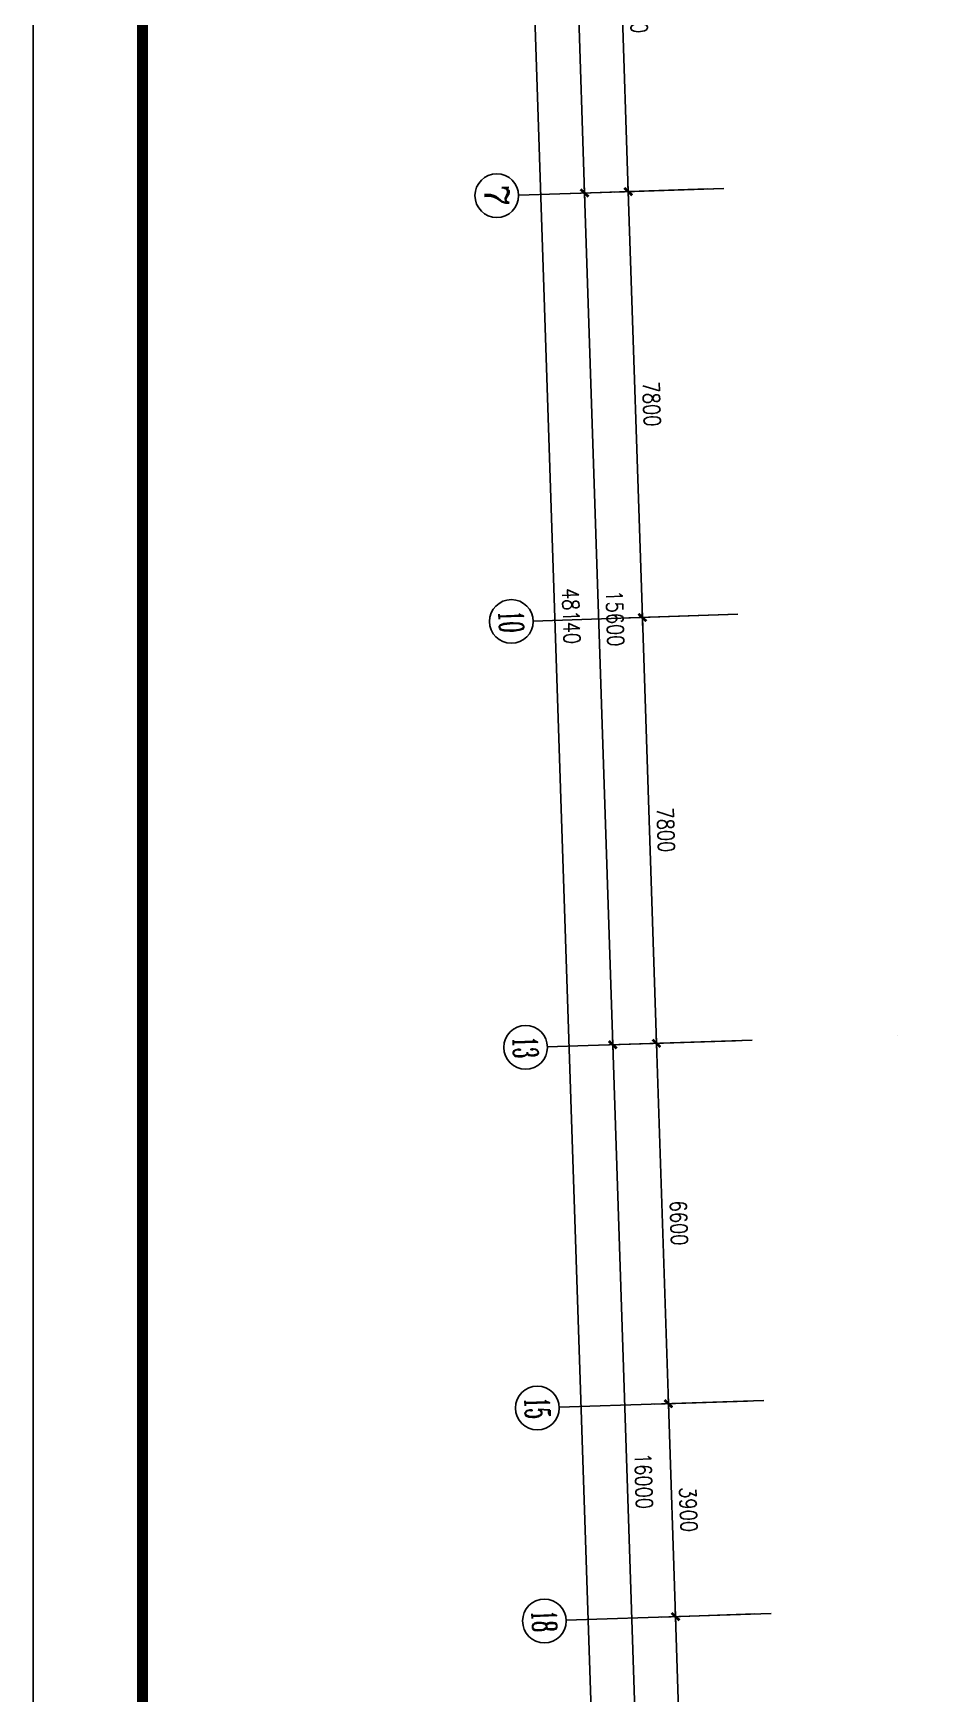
# Model space of a CAD drawing. Extents: x 634182 to 802382, y -1101880 to -864080.
# Drawn here: x 634182 to 650519, y -947171 to -916773 of the extents above; entities that cross this region are included whole.
import ezdxf
from ezdxf.enums import TextEntityAlignment as Align

# ---------------------------------------------------------------- set-up
doc = ezdxf.new("R2010")
doc.units = 0
doc.header["$LTSCALE"] = 1000
doc.header["$MEASUREMENT"] = 0
doc.linetypes.add('DOTE', pattern=[2.42, 2, -0.2, 0.02, -0.2])
doc.layers.get('0').update_dxf_attribs({"linetype": 'CONTINUOUS'})
doc.layers.get('DEFPOINTS').update_dxf_attribs({"linetype": 'CONTINUOUS'})
for name, color, linetype in [('AXIS', 3, 'CONTINUOUS'), ('AXIS_TEXT', 7, 'CONTINUOUS'), ('DOTE', 1, 'DOTE'), ('PUB_DIM', 3, 'CONTINUOUS')]:
    doc.layers.add(name, color=color, linetype=linetype)
doc.styles.add('COMPLEX', font='COMPLEX')
doc.styles.add('DIM_FONT', font='simplex.shx', dxfattribs={"width": 0.8})
doc.dimstyles.new('DIMN', dxfattribs={"dimtxt": 300, "dimasz": 1, "dimexe": 250, "dimexo": 300, "dimgap": 150, "dimtad": 1, "dimdec": 0, "dimzin": 0, "dimdsep": 46, "dimtxsty": 'DIM_FONT', "dimblk": '_DIMX', "dimblk1": '_DIMX', "dimblk2": '_DIMX', "dimcen": 2.5, "dimclrt": 7, "dimadec": 0, "dimazin": 0, "dimtfac": 1, "dimtdec": 0, "dimtix": 1, "dimtmove": 2, "dimatfit": 3, "dimldrblk": '_DIMX', "dimfxl": 0, "dimtolj": 1, "dimtzin": 0, "dimarcsym": 0})

# ---------------------------------------------------------------- blocks, each defined once
blk = doc.blocks.new('_DIMX')
blk.add_line((-150, 0), (150, 0))
at = {"const_width": 50}
blk.add_lwpolyline([(-70, -70), (70, 70)], dxfattribs=at)
blk = doc.blocks.new('*D914')
at = {"color": 0, "linetype": 'ByBlock'}
for p, q in [((646280, -903283), (642682, -903402)), ((644527, -951506), (642931, -903395)), ((647876, -951396), (644278, -951516))]:
    blk.add_line(p, q, dxfattribs=at)
at = {"layer": 'DEFPOINTS', "color": 0, "linetype": 'ByBlock'}
for p in [(642931, -903394), (646580, -903273), (648176, -951386)]:
    blk.add_point(p, dxfattribs=at)
at = {"color": 0, "linetype": 'ByBlock'}
for p, rotation in [((642931, -903394), 91.90000000000002), ((644527, -951507), 271.9)]:
    blk.add_blockref('_DIMX', p, dxfattribs=dict(at, rotation=rotation))
at = {"color": 7, "linetype": 'ByBlock', "insert": (644029, -927441), "char_height": 300, "attachment_point": 5, "rotation": 271.9, "style": 'DIM_FONT'}
blk.add_mtext('\\A1;48140', dxfattribs=at)
blk = doc.blocks.new('_AXISO')
blk.add_circle((0, 0), 0.5)
at = {"layer": 'AXIS_TEXT', "style": 'COMPLEX', "width": 1.041667}
blk.add_attdef('A', text='', height=0.56, dxfattribs=at).set_placement((-0.25, -0.28), (0.25, -0.28), align=Align.FIT)
blk = doc.blocks.new('*D966')
at = {"color": 0, "linetype": 'ByBlock'}
for p, q in [((647039, -935215), (644540, -935298)), ((645320, -951280), (644790, -935291)), ((647570, -951206), (645071, -951289))]:
    blk.add_line(p, q, dxfattribs=at)
at = {"layer": 'DEFPOINTS', "color": 0, "linetype": 'ByBlock'}
for p in [(644790, -935290), (647339, -935205), (647869, -951196)]:
    blk.add_point(p, dxfattribs=at)
at = {"color": 0, "linetype": 'ByBlock'}
for p, rotation in [((644790, -935290), 91.89999999999895), ((645320, -951281), 271.899999999999)]:
    blk.add_blockref('_DIMX', p, dxfattribs=dict(at, rotation=rotation))
at = {"color": 7, "linetype": 'ByBlock', "insert": (645355, -943275), "char_height": 300, "attachment_point": 5, "rotation": 271.9, "style": 'DIM_FONT'}
blk.add_mtext('\\A1;16000', dxfattribs=at)
blk = doc.blocks.new('*D967')
at = {"color": 0, "linetype": 'ByBlock'}
for p, q in [((647258, -941812), (645558, -941868)), ((645938, -945757), (645808, -941861)), ((647387, -945709), (645688, -945766))]:
    blk.add_line(p, q, dxfattribs=at)
at = {"layer": 'DEFPOINTS', "color": 0, "linetype": 'ByBlock'}
for p in [(645808, -941860), (647558, -941802), (647687, -945699)]:
    blk.add_point(p, dxfattribs=at)
at = {"color": 0, "linetype": 'ByBlock'}
for p, rotation in [((645808, -941860), 91.90000000000002), ((645938, -945758), 271.9)]:
    blk.add_blockref('_DIMX', p, dxfattribs=dict(at, rotation=rotation))
at = {"color": 7, "linetype": 'ByBlock', "insert": (646173, -943799), "char_height": 300, "attachment_point": 5, "rotation": 271.9, "style": 'DIM_FONT'}
blk.add_mtext('\\A1;3900', dxfattribs=at)
blk = doc.blocks.new('*D975')
at = {"color": 0, "linetype": 'ByBlock'}
for p, q in [((646822, -919614), (644023, -919707)), ((644273, -919699), (644790, -935289)), ((647339, -935205), (644540, -935298))]:
    blk.add_line(p, q, dxfattribs=at)
at = {"layer": 'DEFPOINTS', "color": 0, "linetype": 'ByBlock'}
for p in [(647121, -919604), (644790, -935290), (647639, -935195)]:
    blk.add_point(p, dxfattribs=at)
at = {"color": 0, "linetype": 'ByBlock'}
for p, rotation in [((644273, -919698), 91.89999999999998), ((644790, -935290), 271.9)]:
    blk.add_blockref('_DIMX', p, dxfattribs=dict(at, rotation=rotation))
at = {"color": 7, "linetype": 'ByBlock', "insert": (644831, -927484), "char_height": 300, "attachment_point": 5, "rotation": 271.9, "style": 'DIM_FONT'}
blk.add_mtext('\\A1;15600', dxfattribs=at)
blk = doc.blocks.new('*D976')
at = {"color": 0, "linetype": 'ByBlock'}
for p, q in [((646822, -919614), (644822, -919680)), ((645331, -927467), (645072, -919673)), ((647080, -927410), (645081, -927476))]:
    blk.add_line(p, q, dxfattribs=at)
at = {"layer": 'DEFPOINTS', "color": 0, "linetype": 'ByBlock'}
for p in [(645072, -919672), (647121, -919604), (647380, -927400)]:
    blk.add_point(p, dxfattribs=at)
at = {"color": 0, "linetype": 'ByBlock'}
for p, rotation in [((645072, -919672), 91.89999999999998), ((645331, -927468), 271.9)]:
    blk.add_blockref('_DIMX', p, dxfattribs=dict(at, rotation=rotation))
at = {"color": 7, "linetype": 'ByBlock', "insert": (645501, -923560), "char_height": 300, "attachment_point": 5, "rotation": 271.9, "style": 'DIM_FONT'}
blk.add_mtext('\\A1;7800', dxfattribs=at)
blk = doc.blocks.new('*D1013')
at = {"color": 0, "linetype": 'ByBlock'}
for p, q in [((647080, -927410), (645081, -927476)), ((645331, -927469), (645589, -935262)), ((647339, -935205), (645340, -935272))]:
    blk.add_line(p, q, dxfattribs=at)
at = {"layer": 'DEFPOINTS', "color": 0, "linetype": 'ByBlock'}
for p in [(647380, -927400), (645589, -935263), (647639, -935195)]:
    blk.add_point(p, dxfattribs=at)
at = {"color": 0, "linetype": 'ByBlock'}
for p, rotation in [((645331, -927468), 91.89999999999998), ((645589, -935263), 271.9)]:
    blk.add_blockref('_DIMX', p, dxfattribs=dict(at, rotation=rotation))
at = {"color": 7, "linetype": 'ByBlock', "insert": (645760, -931356), "char_height": 300, "attachment_point": 5, "rotation": 271.9, "style": 'DIM_FONT'}
blk.add_mtext('\\A1;7800', dxfattribs=at)
blk = doc.blocks.new('*D1017')
at = {"color": 0, "linetype": 'ByBlock'}
for p, q in [((647039, -935215), (645340, -935272)), ((645808, -941859), (645589, -935264)), ((647258, -941812), (645558, -941868))]:
    blk.add_line(p, q, dxfattribs=at)
at = {"layer": 'DEFPOINTS', "color": 0, "linetype": 'ByBlock'}
for p in [(645589, -935263), (647339, -935205), (647558, -941802)]:
    blk.add_point(p, dxfattribs=at)
at = {"color": 0, "linetype": 'ByBlock'}
for p, rotation in [((645589, -935263), 91.90000000000002), ((645808, -941860), 271.9)]:
    blk.add_blockref('_DIMX', p, dxfattribs=dict(at, rotation=rotation))
at = {"color": 7, "linetype": 'ByBlock', "insert": (645999, -938552), "char_height": 300, "attachment_point": 5, "rotation": 271.9, "style": 'DIM_FONT'}
blk.add_mtext('\\A1;6600', dxfattribs=at)
blk = doc.blocks.new('*D1062')
at = {"color": 0, "linetype": 'ByBlock'}
for p, q in [((647387, -945709), (645688, -945766)), ((646120, -951253), (645938, -945759)), ((647570, -951206), (645870, -951263))]:
    blk.add_line(p, q, dxfattribs=at)
at = {"layer": 'DEFPOINTS', "color": 0, "linetype": 'ByBlock'}
for p in [(645938, -945758), (647687, -945699), (647869, -951196)]:
    blk.add_point(p, dxfattribs=at)
at = {"color": 0, "linetype": 'ByBlock'}
for p, rotation in [((645938, -945758), 91.89999999999586), ((646120, -951254), 271.8999999999959)]:
    blk.add_blockref('_DIMX', p, dxfattribs=dict(at, rotation=rotation))
at = {"color": 7, "linetype": 'ByBlock', "insert": (646329, -948496), "char_height": 300, "attachment_point": 5, "rotation": 271.9, "style": 'DIM_FONT'}
blk.add_mtext('\\A1;5500', dxfattribs=at)

msp = doc.modelspace()

# ---------------------------------------------------------------- linework, layer by layer
at = {"ltscale": 1500}
msp.add_lwpolyline([(634181.846, -864080.129), (802381.846, -864080.129), (802381.846, -1101880.129), (634181.846, -1101880.129)], close=True, dxfattribs=at)
at = {"ltscale": 1500, "const_width": 200}
msp.add_lwpolyline([(636181.846, -869080.129), (636181.846, -1099880.129), (800381.846, -1099880.129), (800381.846, -869080.129)], close=True, dxfattribs=at)
at = {"layer": 'AXIS'}
for p, q in [((643073.354, -919738.9), (646821.696, -919614.555)), ((643331.878, -927533.993), (647080.22, -927409.647)), ((643590.537, -935329.187), (647338.879, -935204.842)), ((643590.554, -935329.705), (647338.896, -935205.359)), ((643809.375, -941925.969), (647557.717, -941801.624)), ((643938.68, -945823.825), (647687.022, -945699.48))]:
    msp.add_line(p, q, dxfattribs=at)
at = {"layer": 'DOTE'}
msp.add_line((649995.559, -935116.905), (649995.562, -935117.012), dxfattribs=at)

# ---------------------------------------------------------------- block references
at = {"layer": 'AXIS'}
ref = msp.add_blockref('_AXISO', (642667.093, -919745.644), dxfattribs=dict(at, xscale=800, yscale=800, zscale=800, rotation=271.9))
ref.add_attrib('A', '7', dxfattribs={"layer": 'AXIS_TEXT', "height": 448, "rotation": 271.9, "style": 'COMPLEX', "width": 1.339286}).set_placement((642436.585, -919553.181), (642449.847, -919952.961), align=Align.FIT)
ref = msp.add_blockref('_AXISO', (642934.27, -927541.359), dxfattribs=dict(at, xscale=800, yscale=800, zscale=800, rotation=271.9))
ref.add_attrib('A', '10', dxfattribs={"layer": 'AXIS_TEXT', "height": 448, "rotation": 271.9, "style": 'COMPLEX', "width": 0.646552}).set_placement((642703.762, -927348.895), (642717.024, -927748.676), align=Align.FIT)
ref = msp.add_blockref('_AXISO', (643193.356, -935337.068), dxfattribs=dict(at, xscale=800, yscale=800, zscale=800, rotation=271.9))
ref.add_attrib('A', '13', dxfattribs={"layer": 'AXIS_TEXT', "height": 448, "rotation": 271.9, "style": 'COMPLEX', "width": 0.646552}).set_placement((642962.848, -935144.605), (642976.11, -935544.385), align=Align.FIT)
ref = msp.add_blockref('_AXISO', (643409.595, -941939.231), dxfattribs=dict(at, xscale=800, yscale=800, zscale=800, rotation=271.9))
ref.add_attrib('A', '15', dxfattribs={"layer": 'AXIS_TEXT', "height": 448, "rotation": 271.9, "style": 'COMPLEX', "width": 0.646552}).set_placement((643179.087, -941746.768), (643192.349, -942146.548), align=Align.FIT)
ref = msp.add_blockref('_AXISO', (643538.9, -945837.087), dxfattribs=dict(at, xscale=800, yscale=800, zscale=800, rotation=271.9))
ref.add_attrib('A', '18', dxfattribs={"layer": 'AXIS_TEXT', "height": 448, "rotation": 271.9, "style": 'COMPLEX', "width": 0.646552}).set_placement((643308.392, -945644.624), (643321.654, -946044.404), align=Align.FIT)

# ---------------------------------------------------------------- dimensions: what is measured, and where the dimension line sits
for base, p1, p2, picture, middle in [((642931.363, -903394.17), (648175.842, -951386.399), (646579.761, -903273.141), '*D914', (644029.239, -927440.853)), ((645589.451, -935263.287), (647557.72, -941801.731), (647338.893, -935205.252), '*D1017', (645998.7, -938551.58)), ((645808.275, -941859.659), (647687.022, -945699.48), (647557.717, -941801.624), '*D967', (646172.763, -943798.64))]:
    dim = msp.add_linear_dim(base=base, p1=p1, p2=p2, angle=271.9, dimstyle='DIMN', dxfattribs=at)
    dim.commit()
    dim.dimension.update_dxf_attribs({"geometry": picture, "text_midpoint": middle})
msp.add_aligned_dim(p1=(646291.196, -903622.835), p2=(646821.679, -919614.038), distance=-2550.404, dimstyle='DIMN', dxfattribs=at).render()
msp.add_linear_dim(base=(645072.237, -919672.073), p1=(646602.855, -913017.667), p2=(646821.679, -919614.038), angle=271.9, dimstyle='DIMN', dxfattribs=at).render()
for p2, distance, picture, middle in [((647338.893, -935205.252), 2550.404, '*D966', (645354.967, -943275.467)), ((647687.022, -945699.48), 1750.404, '*D1062', (646328.592, -948496.056))]:
    dim = msp.add_aligned_dim(p1=(647869.376, -951196.456), p2=p2, distance=distance, dimstyle='DIMN', dxfattribs=at)
    dim.commit()
    dim.dimension.update_dxf_attribs({"geometry": picture, "text_midpoint": middle})
at = {"layer": 'PUB_DIM'}
for base, p1, p2, picture, middle in [((645072.172, -919672.077), (647380.055, -927399.701), (647121.448, -919604.096), '*D976', (645501.31, -923559.933)), ((644789.831, -935290.002), (647121.442, -919603.905), (647638.668, -935195.497), '*D975', (644831.053, -927484.26)), ((645589.385, -935263.288), (647380.055, -927399.701), (647638.662, -935195.306), '*D1013', (645759.917, -931355.538))]:
    dim = msp.add_linear_dim(base=base, p1=p1, p2=p2, angle=91.9, dimstyle='DIMN', dxfattribs=at)
    dim.commit()
    dim.dimension.update_dxf_attribs({"geometry": picture, "text_midpoint": middle})

doc.saveas('drawing.dxf')
